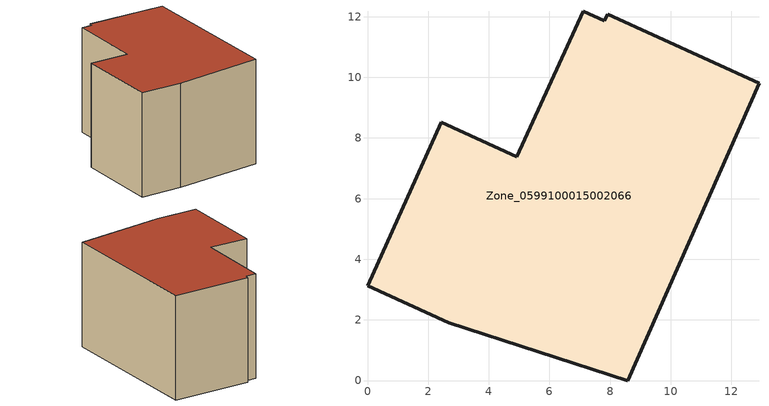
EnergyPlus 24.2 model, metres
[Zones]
Zone_0599100015002066
 floor ground (C_G): 7.93,12.09 12.91,9.81 8.59,0 2.67,1.91 0,3.13 2.44,8.51 4.92,7.38 7.11,12.17 7.81,11.87 z0.83
 wall outside (C_F): 2.67,1.91 8.59,0 12.91,9.81 7.93,12.09 7.81,11.87 7.11,12.17 4.92,7.38 2.44,8.51 0,3.13 2.67,1.91 z0.83:8.02
 roof outside (C_R): 12.91,9.81 7.93,12.09 7.81,11.87 7.11,12.17 4.92,7.38 2.44,8.51 0,3.13 2.67,1.91 8.59,0 z8.02
[BUILDING]
Pand.0599100015002066: North Axis=0; Terrain=City; Loads Convergence Tolerance Value=0.04; Temperature Convergence Tolerance Value=0.4; Solar Distribution=FullExterior; Maximum Number of Warmup Days=25; Minimum Number of Warmup Days=1
[Site:Location]
Rotterdam.The.Hague.AP_ZH_NLD Design_Conditions: Latitude=51.96; Longitude=4.45; Time Zone=1; Elevation=-4.5
[SITE:GROUNDTEMPERATURE:BUILDINGSURFACE]
18, 18, 18, 18, 18, 18, 18, 18, 18, 18, 18, 18
[MATERIAL] Thermal Absorptance=0.9; Solar Absorptance=0.7; Visible Absorptance=0.7
Name | Roughness | Thickness | Conductivity | Density | Specific Heat
G.TC.1965-1974 | MediumSmooth | 0.15 | 0.882353 | 540 | 1210
F.TC.1965-1974 | Rough | 0.3 | 0.697674 | 1920 | 840
R.TC.1965-1974 | MediumRough | 0.2 | 0.232558 | 1500 | 1000
[CONSTRUCTION]
C_G: G.TC.1965-1974
C_F: F.TC.1965-1974
C_R: R.TC.1965-1974
[ZONE]
Zone_0599100015002066: Type=1; Multiplier=1; Ceiling Height=Autocalculate; Volume=Autocalculate; Floor Area=autocalculate; Part of Total Floor Area=Yes
[ZONEINFILTRATION:DESIGNFLOWRATE]
Infil_Zone_0599100015002066: Zone or ZoneList or Space or SpaceList=Zone_0599100015002066; Schedule=AlwaysOn; Design Flow Rate Calculation Method=Flow/Area; Flow Rate per Floor Area=0.003; Constant Term Coefficient=1; Temperature Term Coefficient=0; Velocity Term Coefficient=0; Velocity Squared Term Coefficient=0
[HVACTEMPLATE:ZONE:IDEALLOADSAIRSYSTEM]
Zone_0599100015002066: Maximum Heating Supply Air Temperature=50; Minimum Cooling Supply Air Temperature=13; Maximum Heating Supply Air Humidity Ratio=0.0156; Minimum Cooling Supply Air Humidity Ratio=0.0077; Heating Limit=NoLimit; Cooling Limit=NoLimit; Dehumidification Control Type=ConstantSensibleHeatRatio; Cooling Sensible Heat Ratio=0.7; Dehumidification Setpoint=60; Humidification Control Type=None; Humidification Setpoint=30; Outdoor Air Method=None; Outdoor Air Flow Rate per Person=0.00944; Outdoor Air Flow Rate per Zone Floor Area=0; Outdoor Air Flow Rate per Zone=0; Demand Controlled Ventilation Type=None; Outdoor Air Economizer Type=NoEconomizer; Heat Recovery Type=None; Sensible Heat Recovery Effectiveness=0.7; Latent Heat Recovery Effectiveness=0.65
[ZONECONTROL:THERMOSTAT]
ThermostatControl_Zone_0599100015002066: Zone or ZoneList=Zone_0599100015002066; Control Type Schedule=DualSetpointControlType; Control 1=Thermostat_Zone_0599100015002066; Temperature Difference Between Cutout And Setpoint=0
[THERMOSTATSETPOINT:DUALSETPOINT]
Thermostat_Zone_0599100015002066: Heating Setpoint Temperature Schedule=HeatingSetpoint_Zone_0599100015002066; Cooling Setpoint Temperature Schedule=CoolingSetpoint_Zone_0599100015002066
[SCHEDULE:COMPACT]
HeatingSetpoint_Zone_0599100015002066: Through: 12/31, For: AllDays, Until: 24:00, 21
CoolingSetpoint_Zone_0599100015002066: Through: 12/31, For: AllDays, Until: 24:00, 24
DualSetpointControlType: Through: 12/31, For: AllDays, Until: 24:00, 4
AlwaysOn: Through: 12/31, For: AllDays, Until: 24:00, 1
